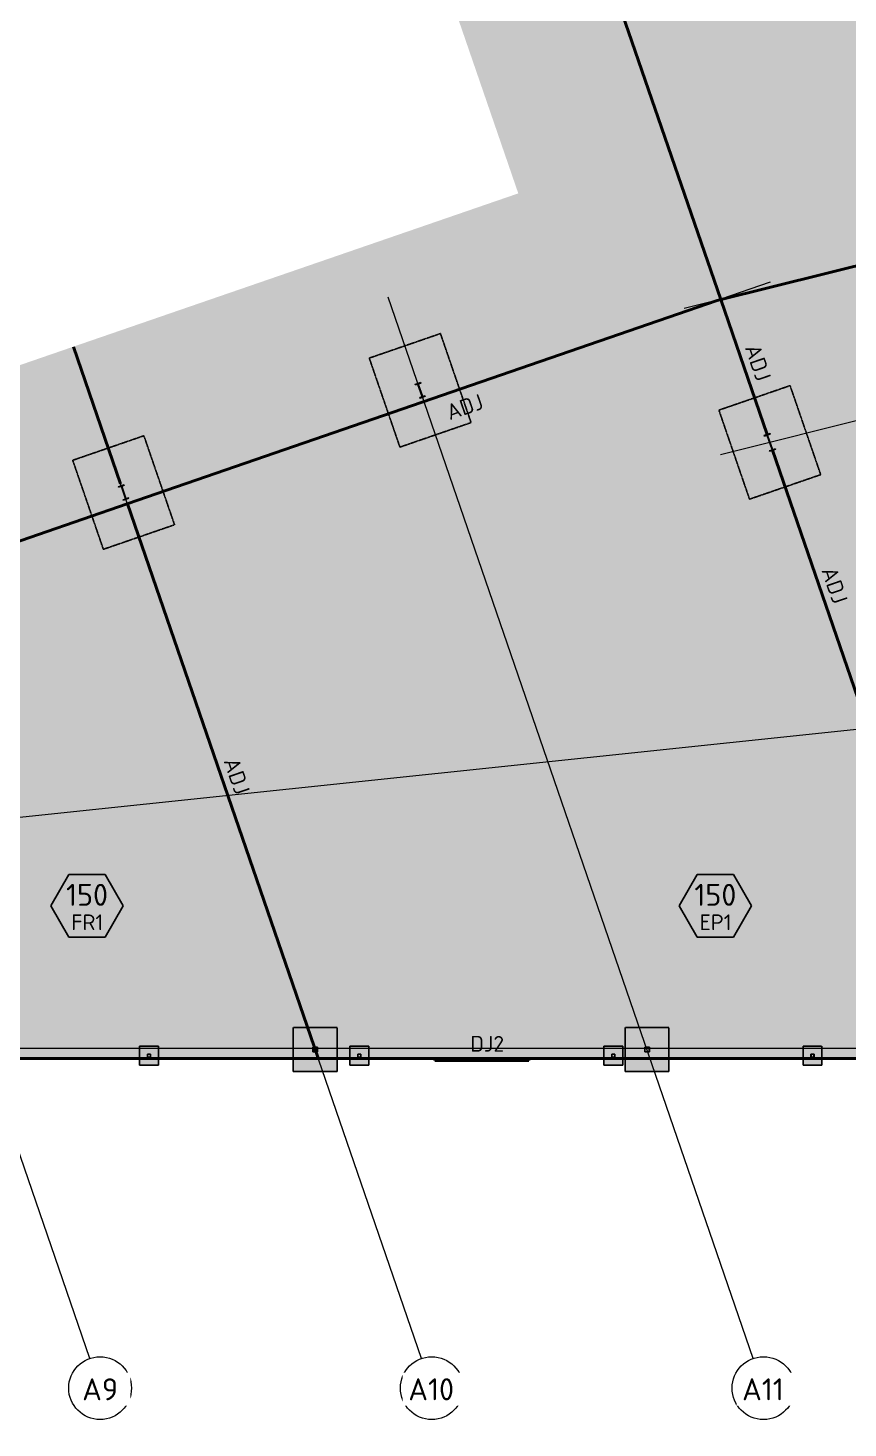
# Model space of a CAD drawing. Header units: millimetres. Extents: x -2407225 to -2284062, y -3762 to 4044235.
# Drawn here: x -2363134 to -2336989, y 3957750 to 4002354 of the extents above; entities that cross this region are included whole.
import ezdxf

# ---------------------------------------------------------------- set-up
doc = ezdxf.new("R2010")
doc.units = ezdxf.units.MM
for name, pattern in [('Dash', [7, 5, -2]), ('Hidden Double', [7, 5, -2]), ('Hidden Half', [3, 2, -1])]:
    doc.linetypes.add(name, pattern=pattern)
for name, color, linetype, lineweight in [('A-060-M_DETAIL', 3, 'Continuous', 25), ('A-230-H-FLOOR', 190, 'Continuous', 13), ('A-230-M_FLOOR', 192, 'Continuous', 13), ('A-230-MH_FLOOR', 190, 'Hidden Double', 13), ('S-160-M_FOUND', 171, 'Continuous', 13), ('S-160-MH_FOUND', 171, 'Hidden Half', 13), ('S-230-A-FLOOR', 171, 'Continuous', 18), ('S-280-M_COLUMN', 52, 'Continuous', 13), ('S-280-MH_COLUMN', 52, 'Hidden Half', 13), ('Z-030-M_GRID', 191, 'Continuous', 13), ('Z-033_T_GRIDREF', 31, 'Continuous', 13), ('Z-060-M_DETAIL', 92, 'Continuous', 25)]:
    doc.layers.add(name, color=color, linetype=linetype, lineweight=lineweight)
doc.styles.add('ISOCPEUR', font='isocpeur.ttf', dxfattribs={"height": 700})
doc.styles.add('ISOCPEUR_1', font='isocpeur.ttf', dxfattribs={"height": 500})

# ---------------------------------------------------------------- blocks, each defined once
blk = doc.blocks.new('NRP_Column-Steel-SHS - SC440 - 150x150x5_0SHS-3895937-S1_001 - INTERNAL SLAB ON GROUND PLAN - PART 2')
at = {"layer": 'S-280-M_COLUMN', "lineweight": 25}
for p, q in [((75, 75), (-75, 75)), ((-75, 75), (-75, -75)), ((-70, -70), (-70, 70)), ((-70, 70), (70, 70)), ((70, 70), (70, -70)), ((75, -75), (75, 75)), ((-75, -75), (75, -75)), ((70, -70), (-70, -70))]:
    blk.add_line(p, q, dxfattribs=at)
blk = doc.blocks.new('NRP_Column-Steel-SHS - SC440 - 150x150x5_0SHS-3895938-S1_001 - INTERNAL SLAB ON GROUND PLAN - PART 2')
at = {"layer": 'S-280-M_COLUMN', "lineweight": 25}
for p, q in [((75, 75), (-75, 75)), ((-75, 75), (-75, -75)), ((-70, -70), (-70, 70)), ((-70, 70), (70, 70)), ((70, 70), (70, -70)), ((75, -75), (75, 75)), ((-75, -75), (75, -75)), ((70, -70), (-70, -70))]:
    blk.add_line(p, q, dxfattribs=at)
blk = doc.blocks.new('NRP_Column-Steel-SHS - M433 - 100x100x5_0SHS-3910160-S1_001 - INTERNAL SLAB ON GROUND PLAN - PART 2')
at = {"layer": 'S-280-M_COLUMN', "lineweight": 25}
for p, q in [((50, 50), (-50, 50)), ((-50, 50), (-50, -50)), ((-45, -45), (-45, 45)), ((-45, 45), (45, 45)), ((45, 45), (45, -45)), ((50, -50), (50, 50)), ((-50, -50), (50, -50)), ((45, -45), (-45, -45))]:
    blk.add_line(p, q, dxfattribs=at)
blk = doc.blocks.new('NRP_Column-Steel-SHS - M433 - 100x100x5_0SHS-3910202-S1_001 - INTERNAL SLAB ON GROUND PLAN - PART 2')
at = {"layer": 'S-280-M_COLUMN', "lineweight": 25}
for p, q in [((50, 50), (-50, 50)), ((-50, 50), (-50, -50)), ((-45, -45), (-45, 45)), ((-45, 45), (45, 45)), ((45, 45), (45, -45)), ((50, -50), (50, 50)), ((-50, -50), (50, -50)), ((45, -45), (-45, -45))]:
    blk.add_line(p, q, dxfattribs=at)
blk = doc.blocks.new('NRP_Column-Steel-SHS - M433 - 100x100x5_0SHS-3910205-S1_001 - INTERNAL SLAB ON GROUND PLAN - PART 2')
at = {"layer": 'S-280-M_COLUMN', "lineweight": 25}
for p, q in [((50, 50), (-50, 50)), ((-50, 50), (-50, -50)), ((-45, -45), (-45, 45)), ((-45, 45), (45, 45)), ((45, 45), (45, -45)), ((50, -50), (50, 50)), ((-50, -50), (50, -50)), ((45, -45), (-45, -45))]:
    blk.add_line(p, q, dxfattribs=at)
blk = doc.blocks.new('NRP_Column-Steel-SHS - M433 - 100x100x5_0SHS-3910356-S1_001 - INTERNAL SLAB ON GROUND PLAN - PART 2')
at = {"layer": 'S-280-M_COLUMN', "lineweight": 25}
for p, q in [((50, 50), (-50, 50)), ((-50, 50), (-50, -50)), ((-45, -45), (-45, 45)), ((-45, 45), (45, 45)), ((45, 45), (45, -45)), ((50, -50), (50, 50)), ((-50, -50), (50, -50)), ((45, -45), (-45, -45))]:
    blk.add_line(p, q, dxfattribs=at)
blk = doc.blocks.new('NRP_Column-Steel-UB - SC121 - 460UB67_1-V13-S1_001 - INTERNAL SLAB ON GROUND PLAN - PART 2')
at = {"layer": 'S-280-M_COLUMN', "lineweight": 25}
for p, q in [((95, 453.8), (-95, 453.8)), ((-95, 453.8), (-95, 441.1)), ((95, 441.1), (95, 453.8)), ((-95, 441.1), (-15.65, 441.1)), ((-15.65, 12.7), (-95, 12.7)), ((-95, 12.7), (-95, 0)), ((-95, 0), (95, 0)), ((-4.25, 429.7), (-4.25, 24.1)), ((4.25, 24.1), (4.25, 429.7)), ((15.65, 441.1), (95, 441.1)), ((95, 12.7), (15.65, 12.7)), ((95, 0), (95, 12.7))]:
    blk.add_line(p, q, dxfattribs=at)
for centre, start, end in [((-15.65, 429.7), 0, 90), ((-15.65, 24.1), 270, 0), ((15.65, 429.7), 90, 180), ((15.65, 24.1), 180, 270)]:
    blk.add_arc(centre, 11.4, start, end, dxfattribs=at)
at = {"layer": 'S-280-MH_COLUMN', "lineweight": 25}
for centre, start, end in [((-15.65, 429.7), 0, 90), ((-15.65, 24.1), 270, 0), ((15.65, 429.7), 90, 180), ((15.65, 24.1), 180, 270)]:
    blk.add_arc(centre, 11.4, start, end, dxfattribs=at)
blk = doc.blocks.new('NRP_Column-Steel-UB - SC124 - 530UB82_0-4039992-S1_001 - INTERNAL SLAB ON GROUND PLAN - PART 2')
at = {"layer": 'S-280-M_COLUMN', "lineweight": 25}
for p, q in [((104.5, 528.2), (-104.5, 528.2)), ((-104.5, 528.2), (-104.5, 515)), ((-104.5, 515), (-18.8, 515)), ((-4.8, 501), (-4.8, 27.2)), ((4.8, 27.2), (4.8, 501)), ((18.8, 515), (104.5, 515)), ((104.5, 515), (104.5, 528.2)), ((-18.8, 13.2), (-104.5, 13.2)), ((-104.5, 13.2), (-104.5, 0)), ((-104.5, 0), (104.5, 0)), ((104.5, 13.2), (18.8, 13.2)), ((104.5, 0), (104.5, 13.2))]:
    blk.add_line(p, q, dxfattribs=at)
for centre, start, end in [((-18.8, 501), 0, 90), ((18.8, 501), 90, 180), ((-18.8, 27.2), 270, 0), ((18.8, 27.2), 180, 270)]:
    blk.add_arc(centre, 14, start, end, dxfattribs=at)
at = {"layer": 'S-280-MH_COLUMN', "lineweight": 25}
for centre, start, end in [((-18.8, 501), 0, 90), ((18.8, 501), 90, 180), ((-18.8, 27.2), 270, 0), ((18.8, 27.2), 180, 270)]:
    blk.add_arc(centre, 14, start, end, dxfattribs=at)
blk = doc.blocks.new('NRP_Foundation-Pad Footing Fibre _v2_ - PF5 -1400 x 1400 x 400d-V15-S1_001 - INTERNAL SLAB ON GROUND PLAN - PART 2')
at = {"layer": 'S-160-M_FOUND', "linetype": 'Dash', "lineweight": 25}
blk.add_hatch(color=10, dxfattribs=at).paths.add_polyline_path([(-650, -1050), (750, -1050), (750, -639), (-650, -639)])
at = {"layer": 'S-160-M_FOUND', "color": 9, "lineweight": 25}
for p, q in [((-650, -639), (-650, -1050)), ((750, -1050), (750, -639)), ((-650, -1050), (750, -1050))]:
    blk.add_line(p, q, dxfattribs=at)
at = {"layer": 'S-160-MH_FOUND', "color": 9, "linetype": 'Dash', "lineweight": 25}
for p, q in [((750, 350), (-650, 350)), ((-650, 350), (-650, -639)), ((750, -639), (750, 350))]:
    blk.add_line(p, q, dxfattribs=at)
blk = doc.blocks.new('NRP_Foundation-Pad Footing Fibre _v2_ - PF1 - 3000 x 2400 x 600d-V18-S1_001 - INTERNAL SLAB ON GROUND PLAN - PART 2')
at = {"layer": 'S-160-MH_FOUND', "color": 9, "linetype": 'Dash', "lineweight": 25}
for p, q in [((1550, 850), (-1450, 850)), ((-1450, 850), (-1450, -1550)), ((1550, -1550), (1550, 850)), ((-1450, -1550), (1550, -1550))]:
    blk.add_line(p, q, dxfattribs=at)
blk = doc.blocks.new('NRP_Foundation-Pad Footing Fibre _v2_ - PF6 -600 x 600 x 400d-V19-S1_001 - INTERNAL SLAB ON GROUND PLAN - PART 2')
at = {"layer": 'S-160-M_FOUND', "linetype": 'Dash', "lineweight": 25}
blk.add_hatch(color=10, dxfattribs=at).paths.add_polyline_path([(-250, -650), (350, -650), (350, -444), (-250, -444)])
at = {"layer": 'S-160-M_FOUND', "color": 9, "lineweight": 25}
for p, q in [((-250, -444), (-250, -650)), ((350, -650), (350, -444)), ((-250, -650), (350, -650))]:
    blk.add_line(p, q, dxfattribs=at)
at = {"layer": 'S-160-MH_FOUND', "color": 9, "linetype": 'Dash', "lineweight": 25}
for p, q in [((350, -50), (-250, -50)), ((-250, -50), (-250, -444)), ((350, -444), (350, -50))]:
    blk.add_line(p, q, dxfattribs=at)
blk = doc.blocks.new('NRP_Joint Location _v2_ - DJ2 - DOWELLED JOINT-4232017-S1_001 - INTERNAL SLAB ON GROUND PLAN - PART 2')
at = {"layer": 'Z-060-M_DETAIL', "lineweight": 50}
blk.add_line((0, 0), (7950, 0), dxfattribs=at)
blk = doc.blocks.new('NRP_Joint Location _v2_ - ADJ - ARMOURED DOWEL JOINT-V21-S1_001 - INTERNAL SLAB ON GROUND PLAN - PART 2')
at = {"layer": 'Z-060-M_DETAIL', "lineweight": 50}
blk.add_line((14708, 0), (19335, 0), dxfattribs=at)
blk = doc.blocks.new('NRP_Joint Location _v2_ - ADJ - ARMOURED DOWEL JOINT-4236247-S1_001 - INTERNAL SLAB ON GROUND PLAN - PART 2')
at = {"layer": 'Z-060-M_DETAIL', "lineweight": 50}
blk.add_line((0, 0), (21903, 0), dxfattribs=at)
blk = doc.blocks.new('NRP_Joint Location _v2_ - ADJ - ARMOURED DOWEL JOINT-4237961-S1_001 - INTERNAL SLAB ON GROUND PLAN - PART 2')
at = {"layer": 'Z-060-M_DETAIL', "lineweight": 50}
blk.add_line((0, 0), (20010, 0), dxfattribs=at)
blk = doc.blocks.new('NRP_Joint Location _v2_ - ADJ - ARMOURED DOWEL JOINT-4238776-S1_001 - INTERNAL SLAB ON GROUND PLAN - PART 2')
at = {"layer": 'Z-060-M_DETAIL', "lineweight": 50}
blk.add_line((0, 0), (18654, 0), dxfattribs=at)
blk = doc.blocks.new('NRP_Joint Location _v2_ - ADJ - ARMOURED DOWEL JOINT-4238914-S1_001 - INTERNAL SLAB ON GROUND PLAN - PART 2')
at = {"layer": 'Z-060-M_DETAIL', "lineweight": 50}
blk.add_line((0, 0), (4547, 0), dxfattribs=at)
blk = doc.blocks.new('NRP_Joint Location _v2_ - ADJ - ARMOURED DOWEL JOINT-4239940-S1_001 - INTERNAL SLAB ON GROUND PLAN - PART 2')
at = {"layer": 'Z-060-M_DETAIL', "lineweight": 50}
blk.add_line((0, 0), (9400, 0), dxfattribs=at)
blk = doc.blocks.new('NRP_Joint Location _v2_ - ADJ - ARMOURED DOWEL JOINT-4240198-S1_001 - INTERNAL SLAB ON GROUND PLAN - PART 2')
at = {"layer": 'Z-060-M_DETAIL', "lineweight": 50}
blk.add_line((0, 0), (20036, 0), dxfattribs=at)
blk = doc.blocks.new('NRP_Joint Location _v2_ - ADJ - ARMOURED DOWEL JOINT-4240199-S1_001 - INTERNAL SLAB ON GROUND PLAN - PART 2')
at = {"layer": 'Z-060-M_DETAIL', "lineweight": 50}
blk.add_line((0, 0), (19900, 0), dxfattribs=at)
blk = doc.blocks.new('Grid - NRP_Grid-Head-320187-S1_001 - INTERNAL SLAB ON GROUND PLAN - PART 2')
at = {"layer": 'Z-033_T_GRIDREF'}
blk.add_circle((0, 0), 5, dxfattribs=at)
blk = doc.blocks.new('NRP_Slab Tag _v2_ - Thickness with Description-1497716-S1_001 - INTERNAL SLAB ON GROUND PLAN - PART 2')
at = {"layer": 'S-230-A-FLOOR', "lineweight": 25}
for p, q in [((-2.88, 4.99), (-5.76, -0.01)), ((2.9, 4.99), (-2.88, 4.99)), ((5.78, -0.01), (2.9, 4.99)), ((-5.76, -0.01), (-2.88, -5.01)), ((2.9, -5.01), (5.78, -0.01)), ((-2.88, -5.01), (2.9, -5.01))]:
    blk.add_line(p, q, dxfattribs=at)

msp = doc.modelspace()

# ---------------------------------------------------------------- hatches: boundary and pattern name
at = {"layer": 'A-230-H-FLOOR'}
h = msp.add_hatch(color=10, dxfattribs=at)
h.paths.add_polyline_path([(-2325852, 3969518), (-2302758, 3969518), (-2308415, 3992231), (-2314304, 3993483), (-2315289, 3999700), (-2319906, 3998968), (-2325867, 4036600), (-2331078, 4035296), (-2331120, 4035466), (-2334030, 4034738), (-2333988, 4034568), (-2336024, 4034059), (-2336061, 4034204), (-2337871, 4033751), (-2337834, 4033606), (-2353358, 4029722), (-2353942, 4031417), (-2354991, 4031056), (-2355040, 4031197), (-2356804, 4030590), (-2356756, 4030448), (-2358753, 4029760), (-2347502, 3997085), (-2399889, 3979047), (-2399889, 3973449), (-2397919, 3974128), (-2396331, 3969518), (-2350532, 3969518)])
h.paths.add_polyline_path([(-2393038, 3969704), (-2393038, 3975808), (-2380625, 3980083), (-2377051, 3969704), (-2380625, 3969704)])
at = {"layer": 'S-160-M_FOUND'}
for points in [[(-2344769, 3969312), (-2344169, 3969312), (-2344169, 3969518), (-2344769, 3969518)], [(-2344097, 3969107), (-2342697, 3969107), (-2342697, 3969518), (-2344097, 3969518)]]:
    msp.add_hatch(color=10, dxfattribs=at).paths.add_polyline_path(points)

# ---------------------------------------------------------------- linework, layer by layer
at = {"layer": 'A-230-M_FLOOR', "lineweight": 50}
for p, q in [((-2366915, 3969518), (-2350161, 3969518)), ((-2350161, 3969518), (-2350161, 3969461)), ((-2350161, 3969503), (-2347161, 3969503)), ((-2350161, 3969463), (-2347161, 3969463)), ((-2350161, 3969461), (-2347161, 3969461)), ((-2347161, 3969518), (-2331122, 3969518)), ((-2347161, 3969461), (-2347161, 3969518))]:
    msp.add_line(p, q, dxfattribs=at)
at = {"layer": 'A-230-M_FLOOR', "color": 226, "lineweight": 25}
msp.add_line((-2350161, 3969518), (-2347161, 3969518), dxfattribs=at)
at = {"layer": 'A-230-MH_FLOOR', "lineweight": 50}
msp.add_line((-2350161, 3969518), (-2347161, 3969518), dxfattribs=at)
at = {"layer": 'S-160-M_FOUND', "color": 9, "lineweight": 25}
for p, q in [((-2344769, 3969518), (-2344769, 3969312)), ((-2344169, 3969312), (-2344169, 3969518)), ((-2344097, 3969518), (-2344097, 3969107)), ((-2342697, 3969107), (-2342697, 3969518)), ((-2344769, 3969312), (-2344169, 3969312)), ((-2344097, 3969107), (-2342697, 3969107))]:
    msp.add_line(p, q, dxfattribs=at)
at = {"layer": 'S-160-MH_FOUND', "color": 9, "linetype": 'Dash', "lineweight": 25}
for p, q in [((-2342697, 3970507), (-2344097, 3970507)), ((-2344097, 3970507), (-2344097, 3969518)), ((-2342697, 3969518), (-2342697, 3970507)), ((-2344169, 3969912), (-2344769, 3969912)), ((-2344769, 3969912), (-2344769, 3969518)), ((-2344169, 3969518), (-2344169, 3969912))]:
    msp.add_line(p, q, dxfattribs=at)
at = {"layer": 'Z-030-M_GRID'}
for p, q in [((-2329433, 3959967), (-2356066, 4037312)), ((-2319159, 3999165), (-2342215, 3993419)), ((-2306911, 3997268), (-2341053, 3988759)), ((-2339468, 3994255), (-2405009, 3971687)), ((-2340009, 3959967), (-2351650, 3993775)), ((-2350585, 3959967), (-2361106, 3990519)), ((-2361162, 3959967), (-2370561, 3987263)), ((-2296055, 3984279), (-2368472, 3976668)), ((-2397885, 3969847), (-2300610, 3969847))]:
    msp.add_line(p, q, dxfattribs=at)

# ---------------------------------------------------------------- block references
at = {"layer": 'S-160-MH_FOUND', "color": 9, "linetype": 'Dash', "lineweight": 25}
for p, rotation in [((-2350315, 3990971), 289.0004071201359), ((-2339797, 3988990), 109.0004071202155), ((-2360399, 3987393), 109.0004071202155)]:
    msp.add_blockref('NRP_Foundation-Pad Footing Fibre _v2_ - PF1 - 3000 x 2400 x 600d-V18-S1_001 - INTERNAL SLAB ON GROUND PLAN - PART 2', p, dxfattribs=dict(at, rotation=rotation))
for name, p in [('NRP_Foundation-Pad Footing Fibre _v2_ - PF5 -1400 x 1400 x 400d-V15-S1_001 - INTERNAL SLAB ON GROUND PLAN - PART 2', (-2354024, 3970157)), ('NRP_Foundation-Pad Footing Fibre _v2_ - PF6 -600 x 600 x 400d-V19-S1_001 - INTERNAL SLAB ON GROUND PLAN - PART 2', (-2359326, 3969962)), ('NRP_Foundation-Pad Footing Fibre _v2_ - PF6 -600 x 600 x 400d-V19-S1_001 - INTERNAL SLAB ON GROUND PLAN - PART 2', (-2352619, 3969962)), ('NRP_Foundation-Pad Footing Fibre _v2_ - PF6 -600 x 600 x 400d-V19-S1_001 - INTERNAL SLAB ON GROUND PLAN - PART 2', (-2338173, 3969962))]:
    msp.add_blockref(name, p, dxfattribs=at)
at = {"layer": 'S-230-A-FLOOR', "lineweight": 25, "xscale": 199.9999999999999, "yscale": 199.9999999999999, "zscale": 199.9999999999999}
for p in [(-2361258, 3974389), (-2341225, 3974389)]:
    msp.add_blockref('NRP_Slab Tag _v2_ - Thickness with Description-1497716-S1_001 - INTERNAL SLAB ON GROUND PLAN - PART 2', p, dxfattribs=at)
at = {"layer": 'S-280-M_COLUMN', "lineweight": 25}
for name, p in [('NRP_Column-Steel-SHS - SC440 - 150x150x5_0SHS-3895937-S1_001 - INTERNAL SLAB ON GROUND PLAN - PART 2', (-2353974, 3969807)), ('NRP_Column-Steel-SHS - SC440 - 150x150x5_0SHS-3895938-S1_001 - INTERNAL SLAB ON GROUND PLAN - PART 2', (-2343397, 3969807)), ('NRP_Column-Steel-SHS - M433 - 100x100x5_0SHS-3910160-S1_001 - INTERNAL SLAB ON GROUND PLAN - PART 2', (-2359276, 3969612)), ('NRP_Column-Steel-SHS - M433 - 100x100x5_0SHS-3910202-S1_001 - INTERNAL SLAB ON GROUND PLAN - PART 2', (-2352569, 3969612)), ('NRP_Column-Steel-SHS - M433 - 100x100x5_0SHS-3910205-S1_001 - INTERNAL SLAB ON GROUND PLAN - PART 2', (-2344469, 3969612)), ('NRP_Column-Steel-SHS - M433 - 100x100x5_0SHS-3910356-S1_001 - INTERNAL SLAB ON GROUND PLAN - PART 2', (-2338123, 3969612))]:
    msp.add_blockref(name, p, dxfattribs=at)
at = {"layer": 'S-280-MH_COLUMN', "lineweight": 25, "rotation": 19.00040712021459}
for name, p in [('NRP_Column-Steel-UB - SC121 - 460UB67_1-V13-S1_001 - INTERNAL SLAB ON GROUND PLAN - PART 2', (-2350556, 3990595)), ('NRP_Column-Steel-UB - SC124 - 530UB82_0-4039992-S1_001 - INTERNAL SLAB ON GROUND PLAN - PART 2', (-2339396, 3988901)), ('NRP_Column-Steel-UB - SC121 - 460UB67_1-V13-S1_001 - INTERNAL SLAB ON GROUND PLAN - PART 2', (-2360011, 3987340))]:
    msp.add_blockref(name, p, dxfattribs=at)
at = {"layer": 'Z-033_T_GRIDREF', "xscale": 199.9999999999999, "yscale": 199.9999999999999, "zscale": 199.9999999999999}
for p, rotation in [((-2360836, 3959021), 19.00040712021592), ((-2350260, 3959021), 19.00040712021598), ((-2339684, 3959021), 19.00040712021551)]:
    msp.add_blockref('Grid - NRP_Grid-Head-320187-S1_001 - INTERNAL SLAB ON GROUND PLAN - PART 2', p, dxfattribs=dict(at, rotation=rotation))
at = {"layer": 'Z-060-M_DETAIL', "lineweight": 50}
for name, p, rotation in [('NRP_Joint Location _v2_ - ADJ - ARMOURED DOWEL JOINT-4237961-S1_001 - INTERNAL SLAB ON GROUND PLAN - PART 2', (-2341048, 3993700), 109.0004071202155), ('NRP_Joint Location _v2_ - ADJ - ARMOURED DOWEL JOINT-4236247-S1_001 - INTERNAL SLAB ON GROUND PLAN - PART 2', (-2319906, 3998968), 193.9934690902114), ('NRP_Joint Location _v2_ - ADJ - ARMOURED DOWEL JOINT-4240199-S1_001 - INTERNAL SLAB ON GROUND PLAN - PART 2', (-2359975, 3987193), 19.00040711536725), ('NRP_Joint Location _v2_ - ADJ - ARMOURED DOWEL JOINT-4238914-S1_001 - INTERNAL SLAB ON GROUND PLAN - PART 2', (-2341048, 3993700), 289.0004071202145), ('NRP_Joint Location _v2_ - ADJ - ARMOURED DOWEL JOINT-V21-S1_001 - INTERNAL SLAB ON GROUND PLAN - PART 2', (-2366474, 4006108), 289.0004071202154), ('NRP_Joint Location _v2_ - ADJ - ARMOURED DOWEL JOINT-4239940-S1_001 - INTERNAL SLAB ON GROUND PLAN - PART 2', (-2339396, 3988901), 289.0004071202155), ('NRP_Joint Location _v2_ - ADJ - ARMOURED DOWEL JOINT-4240198-S1_001 - INTERNAL SLAB ON GROUND PLAN - PART 2', (-2378919, 3980670), 19.00040711536725), ('NRP_Joint Location _v2_ - ADJ - ARMOURED DOWEL JOINT-4238776-S1_001 - INTERNAL SLAB ON GROUND PLAN - PART 2', (-2359962, 3987198), 289.0004071202155)]:
    msp.add_blockref(name, p, dxfattribs=dict(at, rotation=rotation))
msp.add_blockref('NRP_Joint Location _v2_ - DJ2 - DOWELLED JOINT-4232017-S1_001 - INTERNAL SLAB ON GROUND PLAN - PART 2', (-2352469, 3969518), dxfattribs=at)

# ---------------------------------------------------------------- texts
at = {"layer": 'A-060-M_DETAIL', "lineweight": 13, "char_height": 500, "width": 1394.94, "attachment_point": 1, "style": 'ISOCPEUR_1'}
for insert, rotation in [((-2339814, 3992336), 289.0004), ((-2349852, 3990326), 19.0004), ((-2337372, 3985243), 289.0004), ((-2356431, 3979164), 289.0004)]:
    msp.add_mtext('ADJ', dxfattribs=dict(at, insert=insert, rotation=rotation))
at = {"layer": 'A-060-M_DETAIL', "lineweight": 13, "insert": (-2349030, 3970241), "char_height": 500, "width": 1282.7, "attachment_point": 1, "style": 'ISOCPEUR_1'}
msp.add_mtext('DJ2', dxfattribs=at)
at = {"layer": 'S-230-A-FLOOR', "lineweight": 13, "attachment_point": 1}
for s, insert, char_height, width, style in [('150', (-2361921, 3975087), 700, 1619.41, 'ISOCPEUR'), ('150', (-2341888, 3975087), 700, 1619.41, 'ISOCPEUR'), ('FR1', (-2361755, 3974113), 500, 1218.56, 'ISOCPEUR_1'), ('EP1', (-2341722, 3974113), 500, 1218.56, 'ISOCPEUR_1')]:
    msp.add_mtext(s, dxfattribs=dict(at, insert=insert, char_height=char_height, width=width, style=style))

# ---------------------------------------------------------------- next in the draw order: texts
at = {"layer": 'Z-033_T_GRIDREF', "char_height": 700, "attachment_point": 1, "style": 'ISOCPEUR', "bg_fill": 3, "box_fill_scale": 1.25, "bg_fill_color": 256, "bg_fill_true_color": 13158600, "bg_fill_transparency": 0}
for s, insert, width in [('A9', (-2361406, 3959333), 1362.87), ('A10', (-2351009, 3959333), 1795.78), ('A11', (-2340366, 3959333), 1635.44)]:
    msp.add_mtext(s, dxfattribs=dict(at, insert=insert, width=width))

doc.saveas('drawing.dxf')
